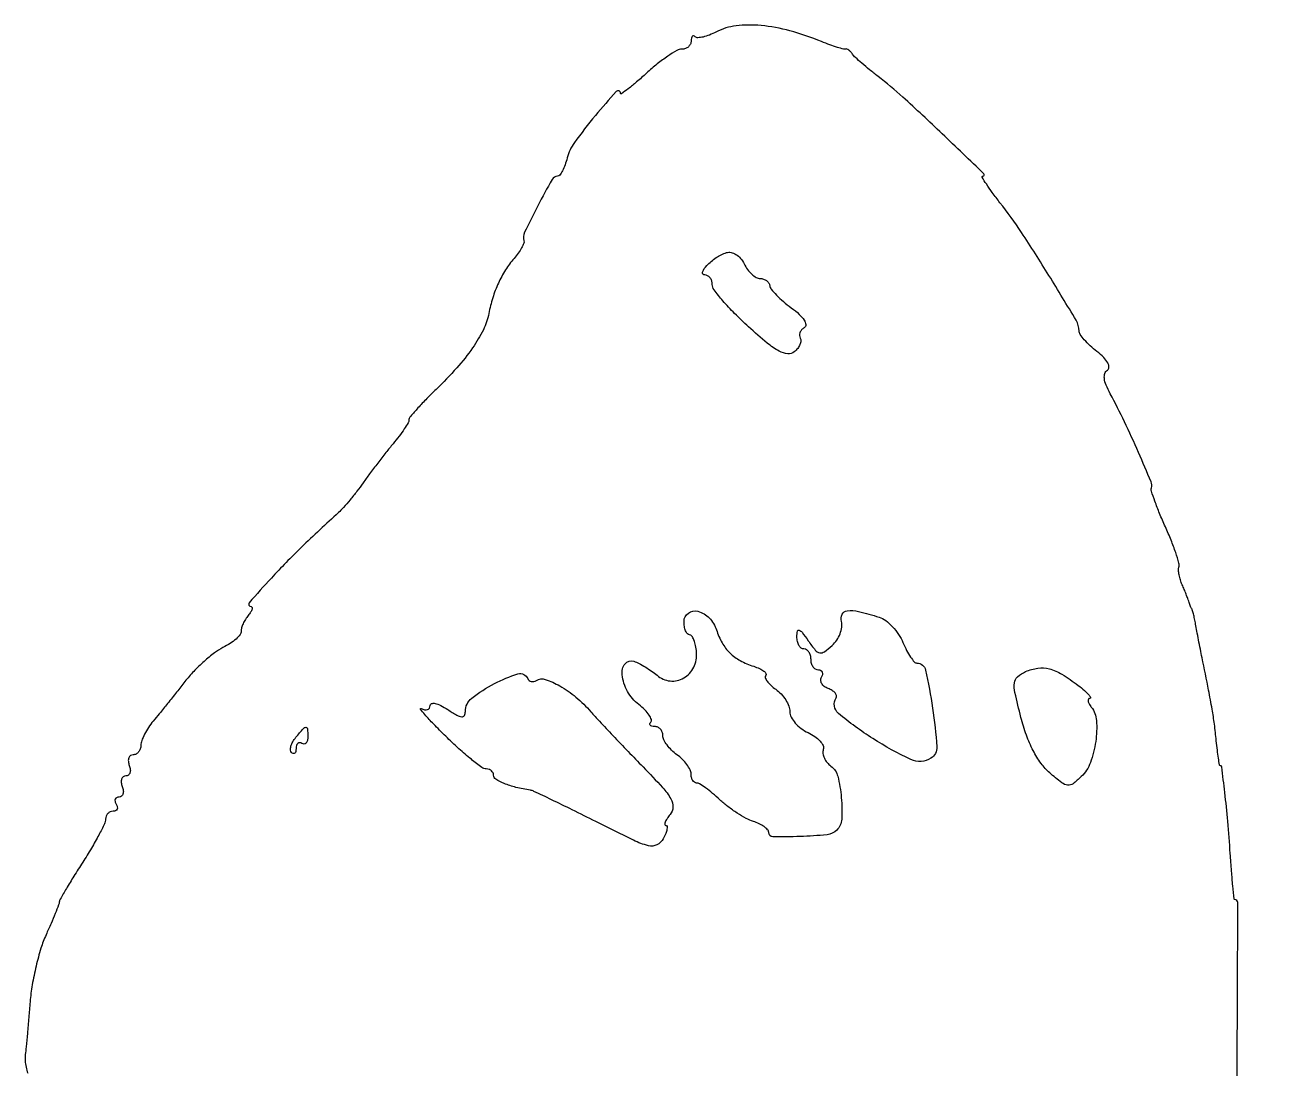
# Model space of a CAD drawing. Extents: x 0 to 367, y 0 to 579.
# Drawn here: x 97.6 to 275.2, y 431.5 to 579.4 of the extents above; entities that cross this region are included whole.
import ezdxf

# ---------------------------------------------------------------- set-up
doc = ezdxf.new("R2010")
doc.units = 0

msp = doc.modelspace()

# ---------------------------------------------------------------- linework, layer by layer
msp.add_lwpolyline([(269.318647, 415.837675, 0.0006), (269.428707, 435.186464, 0.000262), (269.507408, 455.045253, 0.415221), (269.054222, 455.5, -0.385782), (268.975786, 455.571101, -0.000747), (268.79776, 457.409375, -0.004304), (268.615934, 459.507632, -0.002589), (268.434538, 462, 0.005089), (268.078725, 466.572928, 0.007089), (267.660705, 470.656606, 0.001839), (267.224254, 474.280343, 0.378474), (266.975634, 474.5, -0.369508), (266.903632, 474.561625, -0.002029), (266.756621, 475.528125, -0.007107), (266.605823, 476.658008, -0.004297), (266.45778, 478, 0.007392), (266.184507, 480.343994, 0.009866), (265.863097, 482.462409, 0.006472), (265.365037, 485.149869, 0.001424), (264.437134, 489.75, -0.001621), (264.195752, 490.949098, -0.001192), (263.935681, 492.279687, -0.001204), (263.695649, 493.539788, -0.002684), (263.520467, 494.5, 0.007373), (263.369766, 495.284301, 0.010062), (263.209398, 495.985938, 0.007218), (263.055988, 496.564339, 0.105651), (262.958333, 496.75, -0.059004), (262.864281, 496.894539, -0.015407), (262.749109, 497.146875, -0.015438), (262.634855, 497.444535, -0.015233), (262.538633, 497.75, 0.019625), (262.41115, 498.142645, 0.005398), (262.179804, 498.749922, 0.005446), (261.902508, 499.432914, 0.005664), (261.613899, 500.100797, -0.030472), (261.359682, 500.7797, -0.029028), (261.185025, 501.495501, -0.030297), (261.106199, 502.145345, -0.084347), (261.155654, 502.600797, 0.140009), (261.154639, 503.179119, 0.011188), (260.6951, 504.652466, 0.014447), (260.046441, 506.40977, 0.010568), (259.229552, 508.322492, -0.008225), (258.408919, 510.219331, -0.011811), (257.749867, 511.927395, -0.007732), (257.259266, 513.363622, -0.153749), (257.255323, 513.822492, 0.175481), (257.210361, 514.704956, 0.003584), (255.431908, 518.847723, 0.009), (253.436563, 523.190829, 0.010947), (251.406803, 527.18117, -0.026446), (250.829569, 528.408656, -0.067688), (250.585639, 529.357938, -0.108822), (250.655506, 530.051202, -0.176806), (251.017628, 530.510895, 0.264992), (251.242548, 530.923445, 0.123872), (251.077469, 531.530726, 0.068519), (250.494968, 532.298987, 0.029689), (249.533505, 533.152305, -0.020523), (248.563444, 533.981988, -0.026157), (247.744217, 534.827015, -0.025774), (247.149516, 535.583768, -0.154851), (247, 536.054967, 0.135527), (246.572902, 537.601715, 0.00337), (242.735354, 543.923635, 0.007973), (238.837428, 550.028395, 0.020788), (235.786676, 554.25, -0.008235), (234.690834, 555.688917, -0.015224), (233.856322, 556.898438, -0.01166), (233.275516, 557.845363, -0.578439), (233.36446, 558, 0.675131), (233.508634, 558.357724, 0.001381), (227.587467, 564.024766, 0.005299), (222.014261, 569.217921, 0.022258), (218.5, 572.148074, -0.007772), (217.306564, 573.085914, -0.009018), (216.201533, 574.015955, -0.008193), (215.295492, 574.83341, -0.051901), (214.888197, 575.300936, 0.036043), (214.625483, 575.622507, 0.048429), (214.342078, 575.869552, 0.057757), (214.080019, 576.01435, 0.195138), (213.888197, 576.015111, -0.165414), (213.618174, 576.000623, -0.007791), (212.732783, 576.264679, -0.012129), (211.677614, 576.625719, -0.008359), (210.5, 577.083357, 0.03006), (206.014528, 578.606065, 0.043885), (201.911026, 579.350452, 0.05172), (198.368115, 579.309314, 0.091156), (195.578042, 578.456111, -0.026265), (194.603184, 578.013659, -0.036745), (193.689509, 577.73094, -0.040383), (192.945328, 577.621583, -0.215909), (192.570689, 577.762644, 0.14425), (192.354719, 577.880314, 0.260521), (192.16764, 577.822985, 0.143768), (192.039511, 577.575754, 0.048179), (192, 577.166667, -0.111047), (191.899918, 576.721598, -0.100024), (191.616779, 576.342708, -0.094721), (191.193527, 576.088556, -0.0882), (190.695417, 576, 0.130531), (189.979258, 575.809797, 0.018981), (188.688527, 575.005694, 0.020409), (187.205917, 573.911209, 0.016211), (185.695417, 572.61513, -0.007443), (184.277359, 571.354541, -0.013856), (183.085529, 570.382682, -0.010352), (182.148737, 569.69149, -0.608217), (182, 569.768531, 0.68331), (181.401011, 570.002182, 0.013571), (178.425082, 566.586501, 0.014421), (175.451655, 562.761013, 0.096796), (174.434059, 560.593293, -0.024325), (174.132702, 559.599931, -0.035362), (173.764542, 558.76178, -0.038428), (173.385785, 558.159518, -0.237465), (173.068847, 558, 0.272111), (172.286642, 557.540265, 0.006953), (170.270101, 553.797372, 0.008415), (168.395823, 550.046879, 0.187299), (168.304703, 548.854988, -0.174701), (168.285977, 548.494531, -0.028382), (167.973219, 547.854545, -0.02838), (167.499622, 547.112497, -0.021581), (166.902, 546.354988, 0.037783), (165.69349, 544.716769, 0.032737), (164.679633, 542.836858, 0.031419), (163.882875, 540.760068, 0.028589), (163.323027, 538.53366, -0.068514), (162.550742, 536.249225, -0.036277), (161.022627, 533.672788, -0.030312), (158.79009, 530.845947, -0.018657), (155.848252, 527.790055, 0.008106), (154.37374, 526.32168, 0.011911), (153.130424, 524.980233, 0.007332), (152.142609, 523.828572, 0.17534), (152, 523.434411, -0.136939), (151.893249, 523.051945, -0.011626), (151.339063, 522.182794, -0.014724), (150.611797, 521.164772, -0.010862), (149.75, 520.080312, 0.006182), (148.743576, 518.837913, 0.00367), (147.573437, 517.333765, 0.003672), (146.428313, 515.816313, 0.006318), (145.5, 514.533649, -0.010934), (144.624324, 513.346934, -0.009201), (143.646875, 512.128226, -0.009311), (142.713183, 511.048524, -0.025241), (142, 510.33062, 0.007876), (136.744167, 505.395105, 0.013104), (132.494411, 501.054824, 0.009428), (129.361393, 497.552496, 0.641582), (129.61473, 497, -0.336344), (129.760431, 496.889487, -0.148048), (129.755042, 496.632812, -0.066146), (129.562074, 496.230315, -0.028401), (129.207482, 495.75, 0.037042), (128.814439, 495.197905, 0.033142), (128.490631, 494.573438, 0.034691), (128.275933, 493.971766, 0.081982), (128.223925, 493.5, -0.18417), (128.072753, 493.028817, -0.042052), (127.486352, 492.410327, -0.038088), (126.644342, 491.767792, -0.029151), (125.637419, 491.19473, 0.047481), (124.431448, 490.448672, 0.020234), (122.965285, 489.240166, 0.019803), (121.494392, 487.815529, 0.024561), (120.248531, 486.37383, -0.001847), (119.068006, 484.875266, -0.001505), (117.793318, 483.279296, -0.00152), (116.610776, 481.816928, -0.003979), (115.75, 480.77609, 0.028561), (115.080245, 479.879994, 0.028221), (114.514062, 478.909922, 0.029414), (114.118025, 478.006323, 0.088798), (114, 477.34699, -0.080752), (113.916363, 476.832498, -0.091655), (113.674822, 476.395678, -0.100726), (113.315218, 476.103621, -0.120919), (112.893011, 476, 0.158089), (112.519085, 475.878743, 0.151946), (112.280284, 475.559375, 0.112257), (112.22328, 475.073899, 0.06502), (112.361626, 474.5, -0.062927), (112.502534, 473.92599, -0.109632), (112.452188, 473.440625, -0.151303), (112.223415, 473.121579, -0.163532), (111.861626, 473, 0.163532), (111.499837, 472.878421, 0.151303), (111.271065, 472.559375, 0.109632), (111.220718, 472.07401, 0.062927), (111.361626, 471.5, -0.059765), (111.506416, 470.925826, -0.105471), (111.46628, 470.440625, -0.149855), (111.252873, 470.122029, -0.172457), (110.909598, 470, 0.113538), (110.56712, 469.921216, 0.184509), (110.36538, 469.70625, 0.157566), (110.340647, 469.382252, 0.079467), (110.5, 469, -0.082592), (110.656512, 468.6179, -0.161196), (110.6254, 468.29375, -0.182303), (110.413961, 468.078288, -0.108972), (110.059017, 468, 0.103977), (109.654928, 467.91505, 0.098976), (109.311086, 467.673848, 0.096708), (109.080658, 467.313511, 0.09431), (109, 466.889696, -0.112667), (108.846122, 466.215473, -0.009751), (108.045312, 464.63221, -0.01245), (106.994753, 462.765789, -0.009345), (105.75, 460.763788, 0.004492), (104.500337, 458.796733, 0.006537), (103.43684, 457.038191, 0.00352), (102.570557, 455.538444, 0.105315), (102.439242, 455.124092, -0.068383), (102.342135, 454.715988, -0.003877), (101.862708, 453.508327, -0.005882), (101.262179, 452.077688, -0.004277), (100.561892, 450.5, 0.032053), (99.83261, 448.575432, 0.015965), (99.146545, 446.059375, 0.015779), (98.599536, 443.398097, 0.022356), (98.294646, 441, -0.00107), (98.105242, 438.747654, -0.001117), (97.90882, 436.528125, -0.001072), (97.730672, 434.610699, -0.004922), (97.614031, 433.5, 0.045857), (97.594453, 432.642523, 0.035879), (97.724929, 431.720312, 0.036942), (97.974215, 430.872973, 0.070086)], format="xyb")
for points in [[(201.779533, 543.5, -0.078417), (202.25671, 543.424699, -0.079977), (202.683957, 543.20625, -0.085972), (202.996693, 542.8818, -0.113461), (203.144576, 542.5, 0.135758), (203.370043, 541.986101, 0.02189), (204.103732, 541.161439, 0.022805), (205.079069, 540.244889, 0.018277), (206.206766, 539.347453, -0.025923), (207.337391, 538.419112, -0.063448), (208.03357, 537.600534, -0.119903), (208.259325, 536.961065, -0.286995), (208.045878, 536.528354, 0.074205), (207.671796, 536.212173, 0.088323), (207.432618, 535.817434, 0.100635), (207.363082, 535.407359, 0.130979), (207.472678, 535.044209, -0.163354), (207.565292, 534.648174, -0.079148), (207.434023, 534.138527, -0.065348), (207.109134, 533.597221, -0.051796), (206.631517, 533.109149, -0.201182), (205.696917, 532.824482, -0.10006), (204.493157, 533.197985, -0.048397), (202.795883, 534.351783, -0.010751), (200.142527, 536.656779, -0.013264), (198.172794, 538.541265, -0.018185), (196.510617, 540.344852, -0.015073), (195.253851, 541.905011, -0.163423), (195, 542.660937, 0.078522), (194.919169, 543.172462, 0.090591), (194.685268, 543.60665, 0.10078), (194.337194, 543.896921, 0.124185), (193.928571, 544, -0.519429), (193.635149, 544.417458, -0.106842), (194.207741, 545.334095, -0.052573), (195.557224, 546.458149, -0.067029), (197.010036, 547.170012, -0.133156), (197.662799, 547.207257, -0.089337), (198.359129, 546.924312, -0.076077), (199.008698, 546.359154, -0.060179), (199.521711, 545.580726, 0.04338), (200.008898, 544.784667, 0.04761), (200.612855, 544.111213, 0.053162), (201.237467, 543.647735, 0.133829)], [(195.598813, 493.688669, 0.052152), (196.396021, 491.862159, 0.07053), (197.494302, 490.437, 0.069068), (198.96476, 489.352492, 0.047592), (200.872, 488.540626, -0.028509), (201.705918, 488.222603, -0.056529), (202.314203, 487.862695, -0.098682), (202.616878, 487.522333, -0.341276), (202.581722, 487.248389, 0.287537), (202.508473, 486.928984, 0.073301), (202.765498, 486.436341, 0.052178), (203.283412, 485.859331, 0.031021), (204.006361, 485.282991, -0.053541), (204.769056, 484.61676, -0.046464), (205.414369, 483.773092, -0.048908), (205.855386, 482.888222, -0.09141), (206, 482.103811, 0.120445), (206.187845, 481.335328, 0.059459), (206.757449, 480.499605, 0.053897), (207.592322, 479.727936, 0.052764), (208.57855, 479.146164, -0.043547), (209.534808, 478.605527, -0.05958), (210.277356, 477.953443, -0.074733), (210.710602, 477.294996, -0.191738), (210.740779, 476.735649, 0.120513), (210.69343, 476.180664, 0.070073), (210.888681, 475.537364, 0.063465), (211.284742, 474.907534, 0.062001), (211.828896, 474.391546, -0.175714), (212.788889, 472.951323, -0.037177), (213.295001, 469.925548, -0.036934), (213.348793, 466.865805, -0.184332), (212.659872, 465.326539, -0.173296), (211.267405, 464.66722, -0.016454), (207.447707, 464.414265, -0.01311), (203.606378, 464.387361, -0.408597), (203, 465.005504, 0.188943), (202.851871, 465.383503, 0.051265), (202.360549, 465.815635, 0.044313), (201.656488, 466.228518, 0.033633), (200.823147, 466.556131, -0.046988), (199.808439, 466.986626, -0.01981), (198.532884, 467.742175, -0.019392), (197.224197, 468.662998, -0.023939), (196.083365, 469.623519, 0.013685), (195.046308, 470.53364, 0.018033), (194.049983, 471.301909, 0.015616), (193.191021, 471.876506, 0.140501), (192.760218, 472, -0.16472), (192.47022, 472.098202, -0.095686), (192.223314, 472.375777, -0.076762), (192.056455, 472.789958, -0.057501), (192, 473.279241, 0.115942), (191.860855, 473.871239, 0.043072), (191.4125, 474.606151, 0.039803), (190.765268, 475.353917, 0.038332), (190, 476, -0.038332), (189.234732, 476.646083, -0.039803), (188.5875, 477.393849, -0.043072), (188.139145, 478.128761, -0.115942), (188, 478.720759, 0.09002), (187.911351, 479.209151, 0.095361), (187.657292, 479.624223, 0.099751), (187.27843, 479.901938, 0.108853), (186.833333, 480, -0.05461), (186.429329, 480.044257, -0.164381), (186.195247, 480.185872, -0.256797), (186.153762, 480.392487, -0.120785), (186.299422, 480.632755, 0.293606), (186.380162, 481.003843, 0.061919), (186.05861, 481.620579, 0.046721), (185.442557, 482.35547, 0.02832), (184.591088, 483.10701, -0.098957), (182.983239, 484.988988, -0.09883), (182.221392, 487.345264, -0.192994), (182.643728, 488.897809, -0.326598), (183.875, 489.268649, -0.034696), (184.616677, 488.947901, -0.017128), (185.512283, 488.444828, -0.016908), (186.409938, 487.856896, -0.023658), (187.166813, 487.268296, 0.152113), (189.02616, 486.468177, 0.159194), (190.972996, 486.885736, 0.150151), (192.3766, 488.405441, 0.133333), (192.768377, 490.527951, 0.029693), (192.633057, 491.474883, 0.044625), (192.394203, 492.273836, 0.054441), (192.096903, 492.833278, 0.248311), (191.781892, 493, -0.222497), (191.482594, 493.140122, -0.076612), (191.229681, 493.559999, -0.058264), (191.057213, 494.17639, -0.039128), (191, 494.90638, -0.242074), (191.608897, 496.090348, -0.22352), (192.961423, 496.337813, -0.136109), (194.580993, 495.390178, -0.116398)], [(218.668121, 495.496161, -0.084473), (219.585985, 495.023858, -0.043331), (220.552796, 494.15797, -0.041432), (221.418891, 493.066978, -0.048906), (222.039441, 491.904781, 0.020928), (222.555854, 490.792154, 0.029614), (223.113053, 489.853279, 0.029561), (223.638783, 489.167318, 0.21779), (224.004689, 489, -0.351386), (225.242007, 488.007959, -0.018105), (226.239712, 482.615689, -0.01872), (226.840324, 477.143202, -0.279209), (226.000148, 475.500091, -0.251931), (223.172375, 475.330267, -0.033615), (217.746943, 478.299912, -0.033792), (212.900833, 481.874827, -0.371057), (212.551198, 484.08284, 0.210565), (212.595301, 484.399212, 0.108605), (212.402495, 484.758157, 0.076391), (211.995284, 485.107479, 0.047569), (211.430874, 485.388152, -0.069662), (210.88198, 485.691952, -0.099962), (210.513622, 486.106118, -0.123645), (210.381589, 486.56249, -0.148363), (210.495635, 486.992937, 0.081847), (210.653933, 487.377772, 0.160356), (210.624118, 487.704175, 0.182842), (210.413498, 487.921043, 0.110022), (210.059017, 488, -0.140337), (209.655173, 488.115626, -0.099915), (209.311086, 488.440625, -0.085131), (209.079345, 488.926682, -0.06887), (209, 489.5, 0.064853), (208.925306, 490.073457, 0.082425), (208.70625, 490.559375, 0.098894), (208.381354, 490.884432, 0.148195), (208, 491, -0.168191), (207.618495, 491.132068, -0.094851), (207.29375, 491.505986, -0.075587), (207.074179, 492.063625, -0.056114), (207, 492.722506, -0.04343), (207.068969, 493.515036, -0.463336), (207.314164, 493.658504, -0.146711), (207.725979, 493.358424, -0.009682), (208.601147, 492.159055, 0.019823), (209.60766, 490.836847, 0.173378), (210.230996, 490.465604, 0.20582), (210.890219, 490.607598, 0.029369), (211.992669, 491.493366, 0.061321), (212.642741, 492.245492, 0.054796), (213.120269, 493.161008, 0.058043), (213.363836, 494.094104, 0.099111), (213.317161, 494.895176, -0.17758), (213.414956, 495.913755, -0.25847), (214.134205, 496.424756, -0.088914), (215.750361, 496.318719, -0.015954)], [(170.064743, 486.540014, -0.223372), (171.335101, 486.685524, -0.049135), (173.390603, 485.758524, -0.044176), (175.678912, 484.158648, -0.037499), (177.789666, 482.097889, 0.006943), (179.006365, 480.75545, 0.002046), (180.90836, 478.731246, 0.002054), (183.066186, 476.472183, 0.002208), (185.191222, 474.285078, -0.008579), (187.952264, 471.369983, -0.056087), (189.136644, 469.742329, -0.137874), (189.424721, 468.580121, -0.166945), (189.029112, 467.535078, 0.024037), (188.585732, 466.945329, 0.053745), (188.322527, 466.450929, 0.113866), (188.272449, 466.130576, 0.393368), (188.412739, 466, -0.368713), (188.584826, 465.853132, -0.086243), (188.578977, 465.442786, -0.050692), (188.398022, 464.831061, -0.025628), (188.055178, 464.103101, -0.158907), (187.147419, 463.233, -0.176272), (185.943045, 463.11206, -0.050897), (183.829746, 463.884871, -0.004047), (178.485617, 466.535169, 0.002174), (175.155607, 468.202183, 0.003263), (172.233877, 469.625291, 0.001346), (169.722244, 470.820131, 0.071774), (169.215622, 470.975761, -0.022027), (167.17076, 471.387689, -0.036346), (165.49599, 471.934322, -0.041986), (164.318494, 472.535525, -0.259287), (164, 473.108408, 0.115489), (163.920384, 473.448501, 0.100444), (163.695567, 473.738095, 0.093376), (163.3594, 473.932466, 0.084708), (162.963633, 474, -0.160333), (162.348332, 474.202512, -0.010529), (160.847069, 475.360392, -0.014415), (159.094765, 476.857008, -0.01022), (157.213633, 478.631122, -0.005416), (155.487143, 480.364536, -0.012887), (154.251817, 481.699123, -0.027993), (153.652292, 482.463601, -0.794021), (153.75, 482.572105, 0.068472), (154.228352, 482.387817, 0.134512), (154.632812, 482.402552, 0.179884), (154.898842, 482.608933, 0.139657), (155, 482.964036, -0.321949), (155.206398, 483.251356, -0.136782), (155.706053, 483.277883, -0.064282), (156.502156, 482.989786, -0.026113), (157.5, 482.408043, 0.013774), (158.812427, 481.598877, 0.105361), (159.497331, 481.375701, 0.307514), (159.85843, 481.56906, 0.121214), (160, 482.144443, -0.230272), (160.904732, 484.004761, -0.044978), (164.119947, 486.091076, -0.048044), (167.461052, 487.463212, -0.386877), (168.83541, 486.808422, 0.122608), (169.032848, 486.538705, 0.120565), (169.334884, 486.390963, 0.10837), (169.697969, 486.391302, 0.084385)], [(246.884859, 485.829783, -0.014393), (247.748886, 485.126446, -0.032964), (248.346707, 484.537499, -0.069522), (248.605889, 484.148853, -0.552855), (248.512414, 484, 0.260777), (248.314264, 483.889113, 0.184033), (248.265924, 483.632812, 0.086204), (248.41268, 483.230223, 0.03606), (248.736747, 482.75, -0.150968), (249.467129, 480.844586, -0.052463), (249.35276, 477.872245, -0.052219), (248.599165, 474.891496, -0.110992), (247.316058, 472.903062, -0.033081), (246.148788, 471.898688, -0.193116), (245.38144, 471.69221, -0.136375), (244.533315, 472.040597, -0.013851), (242.836018, 473.437271, -0.057764), (241.610343, 474.781876, -0.03641), (240.496889, 476.594012, -0.032454), (239.533094, 478.791657, -0.024761), (238.759393, 481.302593, -0.006844), (237.915949, 484.814541, -0.081192), (237.832279, 486.207773, -0.191774), (238.273908, 487.054012, -0.071811), (239.423375, 487.786708, -0.07305), (241.155898, 488.281651, -0.097537), (242.784723, 488.180478, -0.073529), (244.579301, 487.414779, -0.026098)], [(137.666667, 478.543989, -0.05773), (137.606344, 478.023273, -0.124167), (137.421875, 477.66697, -0.190804), (137.149103, 477.528782, -0.16277), (136.833333, 477.603006, 0.128415), (136.516631, 477.700328, 0.189422), (136.244792, 477.6067, 0.146313), (136.061519, 477.323346, 0.071008), (136, 476.89235, -0.052353), (135.955239, 476.466035, -0.157415), (135.811265, 476.215446, -0.258825), (135.601196, 476.166147, -0.128035), (135.357499, 476.309167, -0.193391), (135.204689, 476.667265, -0.075397), (135.275311, 477.210657, -0.059862), (135.54308, 477.845176, -0.043481), (135.979944, 478.475834, -0.006846), (137.0439, 479.722681, -0.205393), (137.408659, 479.896876, -0.406361), (137.627765, 479.700173, -0.016819)]]:
    msp.add_lwpolyline(points, format="xyb", close=True)

doc.saveas('drawing.dxf')
